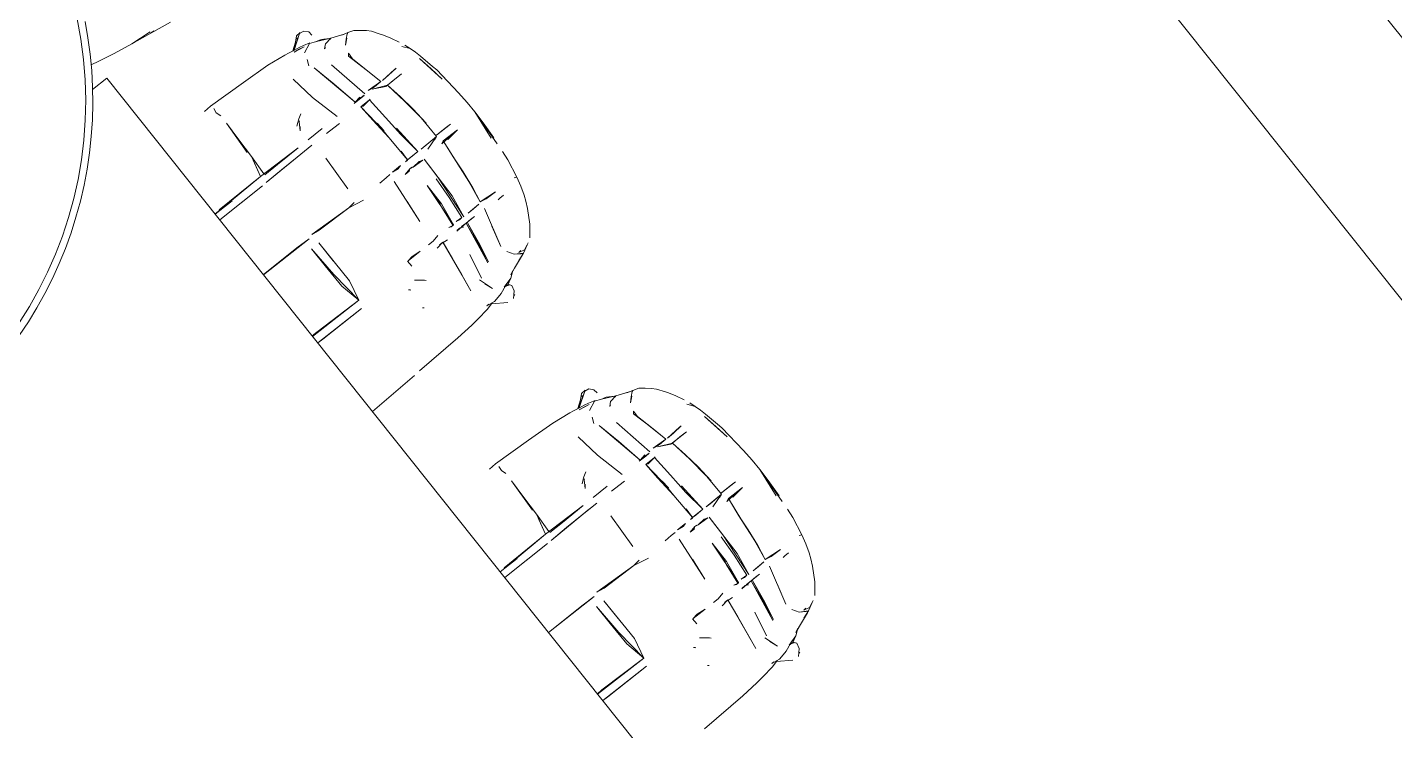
# Model space of a CAD drawing. Header units: millimetres. Extents: x 0 to 57242, y -59538 to 11130.
# Drawn here: x 19352 to 21174, y -6543 to -5605 of the extents above; entities that cross this region are included whole.
import ezdxf

# ---------------------------------------------------------------- set-up
doc = ezdxf.new("R2010")
doc.units = ezdxf.units.MM
for name, color, linetype, lineweight in [('A-GLAZ', 151, 'Continuous', 9), ('G-IMPT', 8, 'Continuous', 9), ('I-FURN', 30, 'Continuous', 9)]:
    doc.layers.add(name, color=color, linetype=linetype, lineweight=lineweight)

# ---------------------------------------------------------------- blocks, each defined once
blk = doc.blocks.new('M_Window-Single-Hung - 1015 x 1500mm-351371-Level 0')
at = {"layer": 'A-GLAZ', "lineweight": 18}
for p, q in [((-507.5, 160), (-507.5, -160)), ((-507.5, 147.3), (-431.3, 147.3)), ((-475.75, 147.3), (-475.75, 58.4)), ((-431.3, 147.3), (-431.3, 102.85)), ((431.3, 147.3), (507.5, 147.3)), ((431.3, 147.3), (431.3, 102.85)), ((475.75, 147.3), (475.75, 58.4)), ((507.5, -160), (507.5, 160)), ((-431.3, 125.075), (431.3, 125.075)), ((-475.75, 102.85), (-431.3, 102.85)), ((475.75, 102.85), (431.3, 102.85)), ((-507.5, 58.4), (-475.75, 58.4)), ((475.75, 58.4), (507.5, 58.4))]:
    blk.add_line(p, q, dxfattribs=at)
at = {"layer": 'A-GLAZ'}
for p, q in [((507.5, 160), (-507.5, 160)), ((-431.3, 147.3), (431.3, 147.3)), ((475.75, 58.4), (-475.75, 58.4)), ((-507.5, -160), (507.5, -160))]:
    blk.add_line(p, q, dxfattribs=at)
blk = doc.blocks.new('Conjunto Mesa 01 - Conjunto Mesa 01-1067963-Level 0')
at = {"layer": 'G-IMPT'}
for p, q in [((237.6, 345.3), (258.1, 349.1)), ((279.4, 348.8), (239.1, 342.1)), ((258.1, 349.1), (265.4, 351)), ((279.4, 348.8), (259.1, 345.9)), ((307.2, 354.6), (265.4, 351)), ((307.2, 354.6), (324.5, 355.5)), ((324.5, 355.5), (340.6, 355.7)), ((340.6, 355.7), (381.5, 350.9)), ((340.6, 355.7), (392.4, 352.4)), ((340.6, 355.7), (359, 355.3)), ((359, 355.3), (383.8, 354)), ((418, 350.3), (404.9, 351.7)), ((443.6, 345.3), (418, 350.3)), ((847.6, 345.3), (868.1, 349.1)), ((889.4, 348.8), (849.1, 342.1)), ((868.1, 349.1), (875.4, 351)), ((889.4, 348.8), (869.1, 345.9)), ((917.2, 354.6), (875.4, 351)), ((917.2, 354.6), (934.5, 355.5)), ((934.5, 355.5), (950.6, 355.7)), ((950.6, 355.7), (991.5, 350.9)), ((950.6, 355.7), (1002.4, 352.4)), ((950.6, 355.7), (969, 355.3)), ((969, 355.3), (993.8, 354)), ((1028, 350.3), (1014.9, 351.7)), ((1053.6, 345.3), (1028, 350.3)), ((184.7, 324.3), (194.1, 329.4)), ((194.1, 329.4), (205, 334.7)), ((221, 340.9), (211.9, 333.8)), ((221, 340.9), (212.8, 338)), ((221, 340.9), (229.2, 343.3)), ((229.2, 343.3), (237.6, 345.3)), ((259.1, 345.9), (239.1, 342.1)), ((442.2, 342.1), (443.6, 345.3)), ((456.4, 342.1), (443.6, 345.3)), ((456.4, 342.1), (468.4, 338)), ((476.2, 334.7), (468.4, 338)), ((485.1, 330.3), (476.2, 334.7)), ((485.1, 330.3), (503.4, 319.7)), ((794.7, 324.3), (804.1, 329.4)), ((804.1, 329.4), (815, 334.7)), ((831, 340.9), (821.9, 333.8)), ((831, 340.9), (822.8, 338)), ((831, 340.9), (839.2, 343.3)), ((839.2, 343.3), (847.6, 345.3)), ((869.1, 345.9), (849.1, 342.1)), ((1052.2, 342.1), (1053.6, 345.3)), ((1066.4, 342.1), (1053.6, 345.3)), ((1066.4, 342.1), (1078.4, 338)), ((1086.2, 334.7), (1078.4, 338)), ((1095.1, 330.3), (1086.2, 334.7)), ((1095.1, 330.3), (1113.4, 319.7)), ((165.9, 310.1), (160.5, 303.9)), ((170.7, 314.7), (165.9, 310.1)), ((181, 321.8), (170.7, 314.7)), ((184.7, 324.3), (181, 321.8)), ((229.7, 310.2), (229.6, 307.1)), ((229.7, 310.2), (230.9, 296.2)), ((240.3, 310.8), (240.2, 299.4)), ((240.4, 283.9), (240.3, 310.8)), ((333.1, 296.3), (333.1, 320.2)), ((333.1, 320.2), (333.2, 311.3)), ((333.1, 296.3), (333.2, 311.3)), ((344.8, 298.7), (344.8, 322.7)), ((346.7, 294.8), (344.8, 322.7)), ((344.8, 322.7), (346.1, 312.6)), ((344.8, 322.7), (347, 304.4)), ((346.1, 312.6), (347, 304.4)), ((439, 286.7), (441, 310.8)), ((439, 286.7), (441, 310.8)), ((441, 310.8), (440.9, 298.8)), ((441, 310.8), (441, 295.3)), ((451.3, 316.5), (451.5, 310.1)), ((451.3, 316.5), (451.5, 310.1)), ((451.7, 307.1), (451.5, 310.1)), ((503.4, 319.7), (508, 316.3)), ((508, 316.3), (517.7, 308.4)), ((775.9, 310.1), (770.5, 303.9)), ((780.7, 314.7), (775.9, 310.1)), ((791, 321.8), (780.7, 314.7)), ((794.7, 324.3), (791, 321.8)), ((839.7, 310.2), (839.6, 307.1)), ((839.7, 310.2), (840.9, 296.2)), ((850.3, 310.8), (850.2, 299.4)), ((850.4, 283.9), (850.3, 310.8)), ((943.1, 296.3), (943.1, 320.2)), ((943.1, 320.2), (943.2, 311.3)), ((943.1, 296.3), (943.2, 311.3)), ((954.8, 298.7), (954.8, 322.7)), ((956.7, 294.8), (954.8, 322.7)), ((954.8, 322.7), (956.1, 312.6)), ((954.8, 322.7), (957, 304.4)), ((956.1, 312.6), (957, 304.4)), ((1049, 286.7), (1051, 310.8)), ((1049, 286.7), (1051, 310.8)), ((1051, 310.8), (1050.9, 298.8)), ((1051, 310.8), (1051, 295.3)), ((1061.3, 316.5), (1061.5, 310.1)), ((1061.3, 316.5), (1061.5, 310.1)), ((1061.7, 307.1), (1061.5, 310.1)), ((1113.4, 319.7), (1118, 316.3)), ((1118, 316.3), (1127.7, 308.4)), ((152.5, 289.1), (155.2, 297.1)), ((155.2, 297.1), (160.5, 303.9)), ((231.4, 285.6), (229.6, 307.1)), ((231.4, 285.6), (229.6, 307.1)), ((229.6, 307.1), (230.9, 296.2)), ((231.4, 285.6), (230.9, 296.2)), ((231.4, 285.6), (230.9, 296.2)), ((240.3, 286.6), (240.2, 299.4)), ((263.4, 290.5), (286.5, 293.6)), ((302.5, 294.7), (271.9, 291.4)), ((286.5, 293.6), (312.1, 295.7)), ((334.4, 295.3), (302.5, 294.7)), ((334.4, 295.3), (335.1, 275.7)), ((334.4, 295.3), (335.2, 268.8)), ((334.4, 295.3), (336.4, 290.5)), ((334.4, 295.3), (340.5, 275.5)), ((344.8, 298.7), (346.7, 294.8)), ((344.8, 298.7), (371.4, 295.6)), ((344.8, 298.7), (378.7, 294.8)), ((418.2, 290.4), (371.4, 295.6)), ((371.4, 295.6), (393.8, 293.7)), ((371.4, 295.6), (378.7, 294.8)), ((418.2, 290.4), (393.8, 293.7)), ((439, 286.7), (440.9, 298.8)), ((439, 286.7), (441, 295.3)), ((521.6, 302.5), (522.9, 299.8)), ((528.7, 289.1), (522.9, 299.8)), ((525.8, 293.1), (522.9, 299.8)), ((525.8, 293.1), (523.9, 285)), ((762.5, 289.1), (765.2, 297.1)), ((765.2, 297.1), (770.5, 303.9)), ((841.4, 285.6), (839.6, 307.1)), ((841.4, 285.6), (839.6, 307.1)), ((839.6, 307.1), (840.9, 296.2)), ((841.4, 285.6), (840.9, 296.2)), ((841.4, 285.6), (840.9, 296.2)), ((850.3, 286.6), (850.2, 299.4)), ((873.4, 290.5), (896.5, 293.6)), ((912.5, 294.7), (881.9, 291.4)), ((896.5, 293.6), (922.1, 295.7)), ((944.4, 295.3), (913.8, 294.8)), ((944.4, 295.3), (945.1, 275.7)), ((944.4, 295.3), (945.2, 268.8)), ((944.4, 295.3), (946.4, 290.5)), ((944.4, 295.3), (950.5, 275.5)), ((954.8, 298.7), (956.7, 294.8)), ((954.8, 298.7), (981.4, 295.6)), ((954.8, 298.7), (988.7, 294.8)), ((1028.2, 290.4), (981.4, 295.6)), ((981.4, 295.6), (1003.8, 293.7)), ((981.4, 295.6), (988.7, 294.8)), ((1028.2, 290.4), (1003.8, 293.7)), ((1049, 286.7), (1050.9, 298.8)), ((1049, 286.7), (1051, 295.3)), ((1131.6, 302.5), (1132.9, 299.8)), ((1138.7, 289.1), (1132.9, 299.8)), ((1135.8, 293.1), (1132.9, 299.8)), ((1135.8, 293.1), (1133.9, 285)), ((144.1, 266.8), (151, 283.8)), ((152.5, 289.1), (150, 280.7)), ((150, 280.7), (151, 283.8)), ((152.5, 289.1), (153.6, 287.9)), ((152.5, 289.1), (153.3, 287.3)), ((157.9, 282.1), (153.3, 287.3)), ((157.6, 283.3), (163.8, 276.3)), ((163.8, 276.3), (157.9, 282.1)), ((177.7, 270.4), (206.7, 277.5)), ((183.6, 272.1), (230.9, 283)), ((183.6, 272.1), (206.7, 277.5)), ((206.7, 277.5), (230.9, 283)), ((230.9, 283), (229.7, 262.2)), ((230.9, 283), (231.2, 271.8)), ((240.3, 286.6), (231.8, 267.7)), ((240.4, 283.9), (231.8, 267.7)), ((240.3, 286.6), (271.9, 291.4)), ((240.3, 286.6), (263.4, 290.5)), ((335.1, 275.7), (335.2, 268.8)), ((439, 286.7), (409.2, 291.5)), ((418.2, 290.4), (409.2, 291.5)), ((439, 286.7), (418.2, 290.4)), ((440.3, 283.1), (440.8, 273.7)), ((440.3, 283.1), (440.7, 264.7)), ((440.8, 273.7), (440.7, 264.7)), ((449.4, 285.4), (502.7, 271.1)), ((502.7, 271.1), (474.1, 278.7)), ((513.1, 273), (522.1, 278.5)), ((522.1, 278.5), (528.7, 289.1)), ((522.1, 278.5), (527.4, 286.2)), ((523.6, 288.4), (523.9, 285)), ((527.4, 286.2), (528.7, 289.1)), ((528.7, 289.1), (532.2, 278)), ((537, 267.2), (529.5, 286.4)), ((529.5, 286.4), (532.2, 278)), ((754.1, 266.8), (761, 283.8)), ((762.5, 289.1), (760, 280.7)), ((760, 280.7), (761, 283.8)), ((762.5, 289.1), (763.6, 287.9)), ((762.5, 289.1), (763.3, 287.3)), ((767.9, 282.1), (763.3, 287.3)), ((767.6, 283.3), (773.8, 276.3)), ((773.8, 276.3), (767.9, 282.1)), ((787.7, 270.4), (816.7, 277.5)), ((793.6, 272.1), (840.9, 283)), ((793.6, 272.1), (816.7, 277.5)), ((816.7, 277.5), (840.9, 283)), ((840.9, 283), (839.7, 262.2)), ((840.9, 283), (841.2, 271.8)), ((850.3, 286.6), (841.8, 267.7)), ((850.4, 283.9), (841.8, 267.7)), ((850.3, 286.6), (881.9, 291.4)), ((850.3, 286.6), (873.4, 290.5)), ((945.1, 275.7), (945.2, 268.8)), ((1049, 286.7), (1019.2, 291.5)), ((1028.2, 290.4), (1019.2, 291.5)), ((1049, 286.7), (1028.2, 290.4)), ((1050.3, 283.1), (1050.8, 273.7)), ((1050.3, 283.1), (1050.7, 264.7)), ((1050.8, 273.7), (1050.7, 264.7)), ((1059.4, 285.4), (1112.7, 271.1)), ((1112.7, 271.1), (1084.1, 278.7)), ((1123.1, 273), (1132.1, 278.5)), ((1132.1, 278.5), (1138.7, 289.1)), ((1132.1, 278.5), (1137.4, 286.2)), ((1133.6, 288.4), (1133.9, 285)), ((1137.4, 286.2), (1138.7, 289.1)), ((1138.7, 289.1), (1142.2, 278)), ((1147, 267.2), (1139.5, 286.4)), ((1139.5, 286.4), (1142.2, 278)), ((135.3, 248), (137.6, 255.6)), ((143.2, 265.1), (135.8, 249)), ((143.2, 265.1), (137.6, 255.6)), ((143.2, 265.1), (144.1, 266.8)), ((145.7, 256.7), (144.1, 266.8)), ((145.7, 256.7), (144.1, 266.8)), ((144.6, 265.4), (144.1, 266.8)), ((145.7, 256.7), (150.3, 251.4)), ((172.7, 245.4), (230.6, 255.8)), ((177.7, 270.4), (174.6, 272.6)), ((174.6, 272.6), (183.6, 272.1)), ((177.7, 270.4), (183.6, 272.1)), ((229.7, 262.2), (231.2, 271.8)), ((240.5, 255.8), (240.5, 257.3)), ((240.5, 257.3), (242, 244.1)), ((240.8, 241.2), (240.5, 255.8)), ((240.7, 255.8), (272.3, 257.7)), ((272.3, 257.7), (303, 259.7)), ((334.7, 263.4), (292.6, 260.4)), ((334.7, 263.4), (303, 259.7)), ((334.8, 245.8), (334.7, 263.4)), ((334.7, 263.4), (335.1, 250.8)), ((348, 261.3), (346.1, 256.5)), ((347.3, 245.6), (346.1, 256.5)), ((347.3, 245.6), (348, 261.3)), ((348.1, 263.5), (378.1, 262.7)), ((348.1, 263.5), (409.5, 262.2)), ((441, 257), (378.1, 262.7)), ((378.6, 259.7), (408.7, 257.7)), ((408.7, 257.7), (440.2, 254.5)), ((441, 257), (409.5, 262.2)), ((449.5, 254.2), (449.4, 268.4)), ((449.4, 261.6), (449.4, 268.4)), ((449.5, 254.2), (449.4, 261.6)), ((508.5, 245.4), (450.4, 255.8)), ((479.7, 251.1), (450.4, 255.8)), ((537, 267.2), (540.7, 258)), ((537.8, 263.6), (540.7, 258)), ((537.8, 263.6), (543.9, 255)), ((745.3, 248), (747.6, 255.6)), ((753.2, 265.1), (745.8, 249)), ((753.2, 265.1), (747.6, 255.6)), ((753.2, 265.1), (754.1, 266.8)), ((755.7, 256.7), (754.1, 266.8)), ((755.6, 257), (754.1, 266.8)), ((754.6, 265.4), (754.1, 266.8)), ((755.7, 256.7), (760.3, 251.4)), ((782.7, 245.4), (840.6, 255.8)), ((787.7, 270.4), (784.6, 272.6)), ((784.6, 272.6), (793.6, 272.1)), ((787.7, 270.4), (793.6, 272.1)), ((839.7, 262.2), (841.2, 271.8)), ((850.5, 255.8), (850.5, 257.3)), ((850.5, 257.3), (852, 244.1)), ((850.8, 241.2), (850.5, 255.8)), ((850.7, 255.8), (882.3, 257.7)), ((882.3, 257.7), (913, 259.7)), ((944.7, 263.4), (902.6, 260.4)), ((944.7, 263.4), (913, 259.7)), ((944.8, 245.8), (944.7, 263.4)), ((944.7, 263.4), (945.1, 250.8)), ((958, 261.3), (956.1, 256.5)), ((957.3, 245.6), (956.1, 256.5)), ((957.3, 245.6), (958, 261.3)), ((958.1, 263.5), (988.1, 262.7)), ((958.1, 263.5), (1019.5, 262.2)), ((1051, 257), (988.1, 262.7)), ((988.6, 259.7), (1018.7, 257.7)), ((1018.7, 257.7), (1050.2, 254.5)), ((1051, 257), (1019.5, 262.2)), ((1059.5, 254.2), (1059.4, 268.4)), ((1059.4, 261.6), (1059.4, 268.4)), ((1059.5, 254.2), (1059.4, 261.6)), ((1118.5, 245.4), (1060.4, 255.8)), ((1089.7, 251.1), (1060.4, 255.8)), ((1147, 267.2), (1150.7, 258)), ((1147.8, 263.6), (1150.7, 258)), ((1147.8, 263.6), (1153.9, 255)), ((113, 239.6), (113.1, 233)), ((113.4, 238.2), (114.6, 244.4)), ((113.4, 238.2), (126.2, 218.5)), ((113.4, 238.2), (126.1, 217.7)), ((119.5, 249.1), (114.6, 244.4)), ((125.3, 249.7), (119.5, 249.1)), ((131.7, 241.2), (129, 232.3)), ((132, 240.2), (135.8, 249)), ((132, 240.2), (137.7, 227.1)), ((150.3, 251.4), (149.5, 253.5)), ((161.3, 224.7), (231.3, 238.8)), ((194.2, 232), (231.3, 238.8)), ((231.3, 238.8), (229.8, 248)), ((231.4, 245), (229.8, 248)), ((231.3, 238.8), (231.6, 254.2)), ((231.3, 238.8), (231.8, 254)), ((231.6, 236.7), (231.3, 238.8)), ((231.6, 254.2), (231.4, 245)), ((231.6, 236.7), (231.8, 248)), ((231.8, 248), (231.8, 254)), ((240.8, 241.2), (285.1, 245)), ((240.8, 241.2), (242, 244.1)), ((264.8, 242.3), (240.8, 241.2)), ((264.8, 242.3), (296.1, 244.6)), ((271.6, 244.5), (284.6, 245.4)), ((271.6, 244.5), (296.1, 244.6)), ((334.8, 245.8), (296.1, 244.6)), ((334.8, 245.8), (320.4, 246.2)), ((334.8, 245.8), (335.1, 250.8)), ((335.4, 245.4), (334.8, 245.8)), ((334.8, 245.8), (335.2, 242)), ((335.4, 245.4), (335.2, 242)), ((347.3, 245.6), (346.1, 240.8)), ((346.2, 243.9), (346.1, 240.8)), ((348.1, 231), (346.1, 240.8)), ((348.1, 237.8), (346.1, 240.8)), ((346.2, 245.4), (347.3, 245.6)), ((348.1, 231), (348.1, 237.8)), ((440.9, 239.6), (377.9, 244.9)), ((409.1, 244.6), (377.9, 244.9)), ((409.1, 242.5), (394.2, 244.1)), ((440.9, 239.6), (409.1, 244.6)), ((440.9, 238.6), (412.3, 242)), ((440.9, 238.6), (414.8, 241.8)), ((440.2, 254.5), (439.6, 245.3)), ((439.6, 245.3), (440.7, 250.1)), ((441, 238.6), (439.7, 232.5)), ((440.2, 254.5), (440.7, 250.1)), ((440.9, 239.6), (441, 238.6)), ((440.9, 239.6), (441, 235.8)), ((441, 238.6), (441, 235.8)), ((441, 238.6), (441, 235.8)), ((449.5, 254.2), (449.4, 246.5)), ((449.4, 246.5), (451.5, 248)), ((508.9, 243.7), (449.5, 254.2)), ((479.5, 249.5), (449.5, 254.2)), ((449.5, 254.2), (450.2, 238)), ((449.5, 243.9), (449.7, 239)), ((449.8, 246.1), (449.7, 239)), ((449.9, 246.2), (451.5, 248)), ((508.9, 243.7), (479.5, 249.5)), ((508.5, 245.4), (479.7, 251.1)), ((548, 240.4), (543.9, 255)), ((546.9, 245.6), (543.9, 255)), ((543.9, 255), (548.5, 246.3)), ((552.2, 232.3), (547.8, 243.2)), ((548, 240.4), (548.5, 246.3)), ((548.1, 247), (552.6, 249.9)), ((548.1, 247), (552.6, 249.9)), ((549.8, 247.5), (548.7, 244.6)), ((549.8, 247.5), (548.8, 245.3)), ((560, 248.1), (552.6, 249.9)), ((560, 248.1), (552.6, 249.9)), ((560, 248.1), (567.7, 240.8)), ((564.4, 245.7), (566.1, 242.3)), ((564.4, 245.7), (566.1, 242.3)), ((723, 239.6), (723.1, 233)), ((723.4, 238.2), (724.6, 244.4)), ((723.4, 238.2), (736.2, 218.5)), ((723.4, 238.2), (736.1, 217.7)), ((729.5, 249.1), (724.6, 244.4)), ((735.3, 249.7), (729.5, 249.1)), ((741.7, 241.2), (739, 232.3)), ((742.2, 240.1), (741.7, 241.2)), ((742, 240.2), (745.8, 249)), ((742, 240.2), (747.7, 227.1)), ((760.3, 251.4), (759.5, 253.5)), ((771.3, 224.7), (841.3, 238.8)), ((804.2, 232), (841.3, 238.8)), ((841.3, 238.8), (839.8, 248)), ((841.4, 245), (839.8, 248)), ((841.3, 238.8), (841.6, 254.2)), ((841.3, 238.8), (841.8, 254)), ((841.6, 236.7), (841.3, 238.8)), ((841.6, 254.2), (841.4, 245)), ((841.6, 236.7), (841.8, 248)), ((841.8, 248), (841.8, 254)), ((850.8, 241.2), (894.2, 245)), ((850.8, 241.2), (852, 244.1)), ((874.8, 242.3), (850.8, 241.2)), ((874.8, 242.3), (906.1, 244.6)), ((881.6, 244.5), (893.6, 245.3)), ((881.6, 244.5), (906.1, 244.6)), ((944.8, 245.8), (906.1, 244.6)), ((944.8, 245.8), (930.4, 246.2)), ((944.8, 245.8), (945.1, 250.8)), ((945.4, 245.4), (944.8, 245.8)), ((944.8, 245.8), (945.2, 242)), ((945.4, 245.4), (945.2, 242)), ((957.3, 245.6), (956.1, 240.8)), ((956.2, 243.9), (956.1, 240.8)), ((958.1, 231), (956.1, 240.8)), ((958.1, 237.8), (956.1, 240.8)), ((956.2, 245.4), (957.3, 245.6)), ((958.1, 231), (958.1, 237.8)), ((1050.9, 239.6), (987.9, 244.9)), ((1019.1, 244.6), (987.9, 244.9)), ((1019.1, 242.5), (1004.2, 244.1)), ((1050.9, 239.6), (1019.1, 244.6)), ((1050.9, 238.6), (1022.3, 242)), ((1050.9, 238.6), (1024.8, 241.8)), ((1050.2, 254.5), (1049.6, 245.3)), ((1049.6, 245.3), (1050.7, 250.1)), ((1051, 238.6), (1049.7, 232.5)), ((1050.2, 254.5), (1050.7, 250.1)), ((1050.9, 239.6), (1051, 238.6)), ((1050.9, 239.6), (1051, 235.8)), ((1051, 238.6), (1051, 235.8)), ((1051, 238.6), (1051, 235.8)), ((1059.5, 254.2), (1059.4, 246.5)), ((1059.4, 246.5), (1061.5, 248)), ((1118.9, 243.7), (1059.5, 254.2)), ((1089.5, 249.5), (1059.5, 254.2)), ((1059.5, 254.2), (1060.2, 238)), ((1059.5, 243.9), (1059.7, 239)), ((1059.8, 246.1), (1059.7, 239)), ((1059.9, 246.2), (1061.5, 248)), ((1118.9, 243.7), (1089.5, 249.5)), ((1118.5, 245.4), (1089.7, 251.1)), ((1158, 240.4), (1153.9, 255)), ((1156.9, 245.6), (1153.9, 255)), ((1153.9, 255), (1158.5, 246.3)), ((1162.2, 232.3), (1157.8, 243.2)), ((1158, 240.4), (1158.5, 246.3)), ((1158.1, 247), (1162.6, 249.9)), ((1158.1, 247), (1162.6, 249.9)), ((1159.8, 247.5), (1158.7, 244.6)), ((1159.8, 247.5), (1158.8, 245.3)), ((1170, 248.1), (1162.6, 249.9)), ((1170, 248.1), (1162.6, 249.9)), ((1170, 248.1), (1177.7, 240.8)), ((1174.4, 245.7), (1176.1, 242.3)), ((1174.4, 245.7), (1176.1, 242.3)), ((113.1, 233), (119.1, 226.6)), ((117.6, 230.4), (115.8, 231.7)), ((119, 226.7), (125.9, 216.5)), ((126.3, 218.9), (124.8, 210.3)), ((126.3, 218.9), (127.7, 226.2)), ((127.7, 226.2), (129, 232.3)), ((131, 231.9), (128.3, 217.1)), ((128.3, 217.1), (129.6, 224.7)), ((131, 231.9), (129.6, 224.7)), ((137.7, 227.1), (135.5, 232.4)), ((146.9, 224.4), (154.8, 221)), ((161.3, 224.7), (194.2, 232)), ((335.1, 233.6), (336.4, 228.6)), ((335.1, 233.6), (335.1, 219.8)), ((336.4, 228.6), (335.1, 219.8)), ((439.7, 232.5), (441, 235.8)), ((451.5, 220.7), (450, 208.5)), ((519.7, 224.4), (485.2, 232.1)), ((539.7, 227.3), (520.1, 221.1)), ((528.5, 223.2), (539.7, 227.3)), ((552.2, 232.3), (553.5, 226.2)), ((554.9, 218.9), (553.1, 207.2)), ((553.5, 226.2), (554.9, 218.9)), ((554.8, 213.6), (567, 231.5)), ((723.1, 233), (729.1, 226.6)), ((727.6, 230.4), (725.8, 231.7)), ((729, 226.7), (735.9, 216.5)), ((736.3, 218.9), (734.8, 210.3)), ((736.3, 218.9), (737.7, 226.2)), ((737.7, 226.2), (739, 232.3)), ((741, 231.9), (738.3, 217.1)), ((738.3, 217.1), (739.6, 224.7)), ((741, 231.9), (739.6, 224.7)), ((747.7, 227.1), (745.5, 232.4)), ((756.9, 224.4), (764.8, 221)), ((771.3, 224.7), (804.2, 232)), ((945.1, 233.6), (946.4, 228.6)), ((945.1, 233.6), (945.1, 219.8)), ((946.4, 228.6), (945.1, 219.8)), ((1049.7, 232.5), (1051, 235.8)), ((1061.5, 220.7), (1060, 208.5)), ((1129.7, 224.4), (1095.2, 232.1)), ((1149.7, 227.3), (1130.1, 221.1)), ((1138.5, 223.2), (1149.7, 227.3)), ((1162.2, 232.3), (1163.5, 226.2)), ((1164.9, 218.9), (1163.1, 207.2)), ((1163.5, 226.2), (1164.9, 218.9)), ((1164.8, 213.6), (1177, 231.5)), ((123.9, 204.8), (120.3, 178.7)), ((124.8, 210.3), (123.9, 204.8)), ((231.4, 208.2), (190.8, 198.3)), ((240.3, 205), (240.2, 195.4)), ((335.9, 208.3), (335.7, 215.1)), ((335.9, 208.3), (336.4, 197.5)), ((346.4, 213.8), (409.3, 207.3)), ((409.3, 207.3), (378.1, 210.9)), ((438.9, 214.5), (441, 205)), ((441, 205), (440.8, 196.9)), ((450, 214), (500.1, 206.7)), ((450, 214), (451.5, 203.1)), ((450, 214), (450, 208.5)), ((450.7, 213.9), (475.9, 210.3)), ((524.1, 202.7), (475.9, 210.3)), ((475.9, 210.3), (500.1, 206.7)), ((475.9, 210.3), (500.1, 206.7)), ((524.1, 202.7), (500.1, 206.7)), ((553.1, 207.2), (552.8, 210.5)), ((556, 209.4), (554.3, 215.2)), ((557.1, 204.3), (556, 209.4)), ((557.1, 204.3), (559.4, 187.1)), ((733.9, 204.8), (730.3, 178.7)), ((734.8, 210.3), (733.9, 204.8)), ((841.4, 208.2), (800.8, 198.3)), ((850.3, 205), (850.2, 195.4)), ((945.9, 208.3), (945.7, 215.1)), ((945.9, 208.3), (946.4, 197.5)), ((956.4, 213.8), (1019.3, 207.3)), ((1019.3, 207.3), (988.1, 210.9)), ((1048.9, 214.5), (1051, 205)), ((1051, 205), (1050.8, 196.9)), ((1060, 214), (1110.1, 206.7)), ((1060, 214), (1061.5, 203.1)), ((1060, 214), (1060, 208.5)), ((1060.7, 213.9), (1085.9, 210.3)), ((1134.1, 202.7), (1085.9, 210.3)), ((1085.9, 210.3), (1110.1, 206.7)), ((1085.9, 210.3), (1110.1, 206.7)), ((1134.1, 202.7), (1110.1, 206.7)), ((1163.1, 207.2), (1162.8, 210.5)), ((1166, 209.4), (1164.3, 215.2)), ((1167.1, 204.3), (1166, 209.4)), ((1167.1, 204.3), (1169.4, 187.1)), ((190.8, 198.3), (155.7, 193.6)), ((231.3, 182.6), (231.3, 170.9)), ((240.2, 183.2), (240.2, 195.4)), ((440.8, 182.8), (439.6, 170.2)), ((440.8, 162.3), (440.8, 182.8)), ((559.4, 187.1), (560.6, 175.3)), ((800.8, 198.3), (765.7, 193.6)), ((841.3, 182.6), (841.3, 170.9)), ((850.2, 183.2), (850.2, 195.4)), ((1050.8, 182.8), (1049.6, 170.2)), ((1050.8, 162.3), (1050.8, 182.8)), ((1169.4, 187.1), (1170.6, 175.3)), ((120.3, 178.7), (117.9, 138.8)), ((202, 166.3), (198.5, 172.6)), ((207.9, 158.4), (202, 166.4)), ((205.4, 164.2), (204.7, 165.4)), ((215.3, 157.9), (205.4, 164.2)), ((231.3, 170.9), (231.4, 158.8)), ((336.4, 144.6), (340.5, 166.1)), ((440.8, 162.3), (439.6, 170.2)), ((476.2, 164.8), (466.2, 152.8)), ((562.5, 150.1), (560.6, 175.3)), ((730.3, 178.7), (727.9, 138.8)), ((812, 166.3), (808.5, 172.6)), ((817.9, 158.4), (812, 166.4)), ((815.4, 164.2), (814.7, 165.4)), ((825.3, 157.9), (815.4, 164.2)), ((841.3, 170.9), (841.4, 158.8)), ((946.4, 144.6), (950.5, 166.1)), ((1050.8, 162.3), (1049.6, 170.2)), ((1086.2, 164.8), (1076.2, 152.8)), ((1172.5, 150.1), (1170.6, 175.3)), ((215.3, 157.9), (210.9, 161.6)), ((240.2, 157.9), (240.2, 132.8)), ((315.5, 159.2), (265.3, 161.8)), ((335.1, 154.8), (336.4, 144.6)), ((449.4, 161.6), (440.7, 161.6)), ((466.2, 152.8), (473.9, 163.5)), ((565.1, 82.7), (562.5, 150.1)), ((825.3, 157.9), (820.9, 161.6)), ((850.2, 157.9), (850.2, 132.8)), ((925.5, 159.2), (875.3, 161.8)), ((945.1, 154.8), (946.4, 144.6)), ((1059.4, 161.6), (1050.7, 161.6)), ((1076.2, 152.8), (1083.9, 163.5)), ((1175.1, 82.7), (1172.5, 150.1)), ((115.4, 84.8), (117.9, 138.8)), ((230, 78.5), (231.6, 141.5)), ((231.6, 141.5), (231.8, 106)), ((241.3, 79.3), (240.2, 145.5)), ((240.2, 145.5), (240.2, 132.8)), ((240.2, 132.8), (240.7, 105.9)), ((333.2, 83.7), (336.4, 144.6)), ((333.2, 83.7), (336.4, 144.6)), ((336.4, 144.6), (335.1, 95.1)), ((336.4, 144.6), (335.1, 95.1)), ((471.3, 138.6), (473.5, 141)), ((472.8, 140.4), (471.3, 138.6)), ((503.2, 140.2), (501.7, 138.1)), ((501.7, 138.1), (502.9, 139.7)), ((725.4, 84.8), (727.9, 138.8)), ((840, 78.5), (841.6, 141.5)), ((841.6, 141.5), (841.8, 106)), ((851.3, 79.3), (850.2, 145.5)), ((850.2, 145.5), (850.2, 132.8)), ((850.2, 132.8), (850.7, 105.9)), ((943.2, 83.7), (946.4, 144.6)), ((943.2, 83.7), (946.4, 144.6)), ((946.4, 144.6), (945.1, 95.1)), ((946.4, 144.6), (945.1, 95.1)), ((1081.3, 138.6), (1083.5, 141)), ((1082.8, 140.4), (1081.3, 138.6)), ((1113.2, 140.2), (1111.7, 138.1)), ((1111.7, 138.1), (1112.9, 139.7)), ((231.9, 84.3), (231.8, 106)), ((241.3, 79.3), (240.7, 105.9)), ((333.2, 83.7), (335.1, 95.1)), ((333.2, 83.7), (335.1, 95.1)), ((841.9, 84.3), (841.8, 106)), ((851.3, 79.3), (850.7, 105.9)), ((943.2, 83.7), (945.1, 95.1)), ((943.2, 83.7), (945.1, 95.1)), ((115.9, 74), (115.4, 84.8)), ((127.1, 85.3), (120.5, 86.1)), ((127.1, 85.3), (134, 87.4)), ((194.2, 84.7), (146.2, 87.5)), ((173.8, 86.5), (146.2, 87.5)), ((173.8, 86.5), (146.2, 87.5)), ((201.7, 85.7), (173.8, 86.5)), ((230.1, 84.4), (201.7, 85.7)), ((230, 78.5), (201.7, 85.7)), ((230, 78.5), (201.7, 85.7)), ((230, 78.5), (209.1, 83.8)), ((230, 78.5), (230.9, 7.6)), ((230, 78.5), (231.6, 7.9)), ((241.7, 72.9), (241.7, 0)), ((241.7, 72.9), (241.7, 8.6)), ((335.6, 77.6), (335.1, 59.4)), ((335.6, 77.6), (335.2, 0)), ((412.8, 84.6), (348.1, 84.2)), ((378.6, 84.3), (348.1, 84.2)), ((348.1, 71.7), (393.5, 73.5)), ((441.1, 78.3), (393.5, 73.5)), ((441.1, 78.3), (412.1, 72.1)), ((441.1, 78.3), (412.8, 84.6)), ((441.1, 78.3), (439.5, 7.9)), ((441.1, 78.3), (440.3, 0)), ((451.6, 74.2), (451.3, 0)), ((451.6, 74.2), (451.3, 0)), ((451.6, 74.2), (451.5, 8.3)), ((451.6, 74.2), (451.5, 8.3)), ((565.7, 73.7), (568.7, 0)), ((725.9, 74), (725.4, 84.8)), ((737.1, 85.3), (730.5, 86.1)), ((737.1, 85.3), (744, 87.4)), ((804.2, 84.7), (756.2, 87.5)), ((783.8, 86.5), (756.2, 87.5)), ((783.8, 86.5), (756.2, 87.5)), ((811.7, 85.7), (783.8, 86.5)), ((840.1, 84.4), (811.7, 85.7)), ((840, 78.5), (811.7, 85.7)), ((840, 78.5), (811.7, 85.7)), ((840, 78.5), (819.1, 83.8)), ((840, 78.5), (840.9, 7.6)), ((840, 78.5), (841.6, 7.9)), ((851.7, 72.9), (851.7, 0)), ((851.7, 72.9), (851.7, 8.6)), ((945.6, 77.6), (945.1, 59.4)), ((945.6, 77.6), (945.2, 0)), ((1022.8, 84.6), (958.1, 84.2)), ((988.6, 84.3), (958.1, 84.2)), ((958.1, 71.7), (1003.5, 73.5)), ((1051.1, 78.3), (1003.5, 73.5)), ((1051.1, 78.3), (1022.1, 72.1)), ((1051.1, 78.3), (1022.8, 84.6)), ((1051.1, 78.3), (1049.5, 7.9)), ((1051.1, 78.3), (1050.3, 0)), ((1061.6, 74.2), (1061.3, 0)), ((1061.6, 74.2), (1061.3, 0)), ((1061.6, 74.2), (1061.5, 8.3)), ((1061.6, 74.2), (1061.5, 8.3)), ((335, 0), (335.1, 59.4)), ((348.1, 71.7), (377.2, 71.8)), ((412.1, 72.1), (377.2, 71.8)), ((945, 0), (945.1, 59.4)), ((958.1, 71.7), (987.2, 71.8)), ((1022.1, 72.1), (987.2, 71.8)), ((231.8, 0), (231.8, 28.7)), ((231.8, 28.7), (231.8, 0)), ((841.8, 0), (841.8, 28.7)), ((841.8, 28.7), (841.8, 0)), ((231.6, 0), (231.6, 7.9)), ((241.7, 0), (241.7, 8.6)), ((439.7, 0), (439.5, 7.9)), ((451.4, 0), (451.5, 8.3)), ((451.4, 0), (451.5, 8.3)), ((841.6, 0), (841.6, 7.9)), ((851.7, 0), (851.7, 8.6)), ((1049.7, 0), (1049.5, 7.9)), ((1061.4, 0), (1061.5, 8.3)), ((1061.4, 0), (1061.5, 8.3))]:
    blk.add_line(p, q, dxfattribs=at)
at = {"layer": 'I-FURN'}
for p, q in [((2500, 0), (0, 0)), ((0, 0), (0, -24.3))]:
    blk.add_line(p, q, dxfattribs=at)
blk = doc.blocks.new('Conjunto_Mesa_4_Lugares_Laca_Branca - Conjunto_Mesa_4_Lugares_Laca_Branca-1095819-Level 0')
at = {"layer": 'G-IMPT'}
for p, q in [((29.5, 660.6), (38.9, 632.2)), ((36.8, 637), (38.4, 632.1)), ((45.7, 609.3), (37, 631.5)), ((37, 631.5), (47.6, 604.6)), ((47.6, 604.6), (38.7, 632.2)), ((47.6, 604.5), (38.7, 632.2)), ((47.6, 604.5), (38.9, 632.2)), ((45.7, 609.3), (47.6, 604.6)), ((47.6, 604.6), (55.3, 578.9)), ((61.5, 556.6), (55.3, 578.9)), ((64.2, 545.4), (61.5, 556.6))]:
    blk.add_line(p, q, dxfattribs=at)
at = {"layer": 'I-FURN', "flags": 128}
blk.add_lwpolyline([(398.3, 378.6), (382.8, 394.2), (366.8, 409.2), (350.1, 423.5), (332.9, 437.2), (315.1, 450.1), (296.9, 462.4), (278.2, 473.9), (259, 484.6), (239.4, 494.6), (219.4, 503.8), (199.1, 512.1), (178.5, 519.7), (157.5, 526.4), (136.4, 532.3), (115, 537.3), (93.4, 541.5), (71.7, 544.8), (49.8, 547.2), (27.9, 548.8), (5.9, 549.5)], dxfattribs=at)
at = {"layer": 'I-FURN'}
blk.add_arc((0, 0), 540, 360, 180, dxfattribs=at)

msp = doc.modelspace()

# ---------------------------------------------------------------- block references
at = {"layer": 'A-GLAZ', "rotation": 308.5192572358332}
msp.add_blockref('M_Window-Single-Hung - 1015 x 1500mm-351371-Level 0', (21179.8, -5706.4), dxfattribs=at)
at = {"layer": 'I-FURN'}
for name, p, rotation in [('Conjunto_Mesa_4_Lugares_Laca_Branca - Conjunto_Mesa_4_Lugares_Laca_Branca-1095819-Level 0', (18889.7, -5702.5), 281.6999315124845), ('Conjunto Mesa 01 - Conjunto Mesa 01-1067963-Level 0', (19457.9, -5672.3), 308.519257235833)]:
    msp.add_blockref(name, p, dxfattribs=dict(at, rotation=rotation))

doc.saveas('drawing.dxf')
